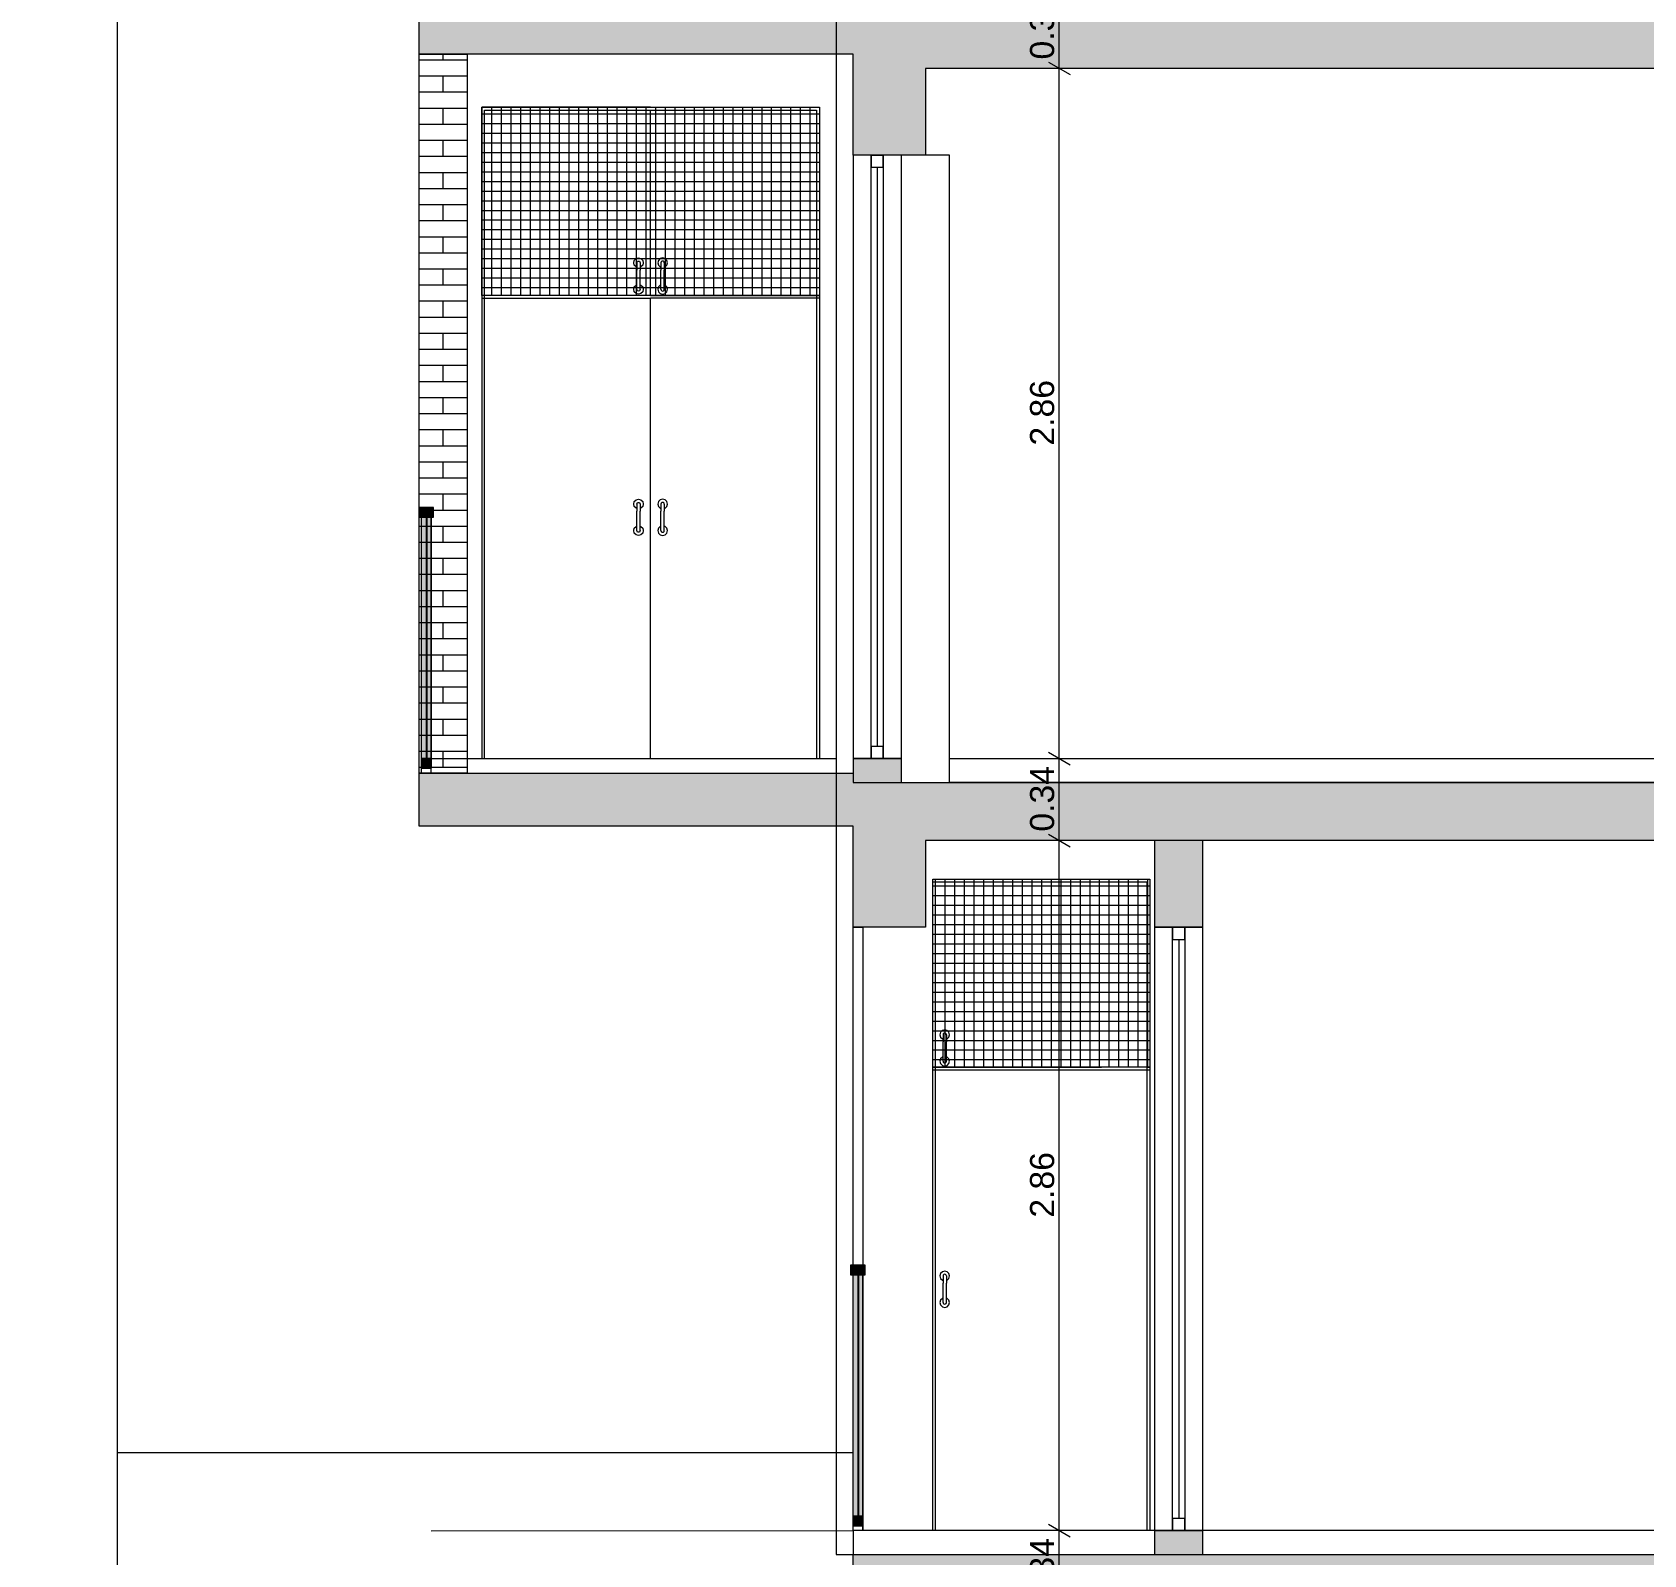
# Model space of a CAD drawing. Header units: millimetres. Extents: x 475206255 to 476720147, y 4620882299 to 4621447368.
# Drawn here: x 475468550 to 475475232, y 4621084701 to 4621091011 of the extents above; entities that cross this region are included whole.
import ezdxf

# ---------------------------------------------------------------- set-up
doc = ezdxf.new("R2010")
doc.units = ezdxf.units.MM
doc.header["$MEASUREMENT"] = 0
doc.set_wipeout_variables(frame=1)
doc.linetypes.add('Wipeout_Contour', pattern=[1000, 0, -1000])
for name, color, linetype, lineweight in [('2D Drafting - General_Pen_No__250_Pen_No__7', 7, 'Continuous', 0), ('2D Drafting - General_Pen_No__250_Pen_No__7_Pen_No__250', 7, 'Continuous', 0), ('2D Drafting - General_Pen_No__250_Pen_No__7_Pen_No__7', 7, 'Continuous', 0), ('Dimensioning - General_Pen_No__142', 142, 'Continuous', 0), ('gegmebi_Pen_No__7_Pen_No__250', 7, 'Continuous', 0), ('gegmebi_Pen_No__7_Pen_No__7', 7, 'Continuous', 0), ('kar-panjara_Pen_No__7_Pen_No__250', 7, 'Continuous', 0), ('New_2D Drafting - General_Pen_No__1_Pen_No__250', 7, 'Continuous', 0), ('New_2D Drafting - General_Pen_No__250', 7, 'Continuous', 0), ('New_2D Drafting - General_Pen_No__30_Pen_No__9_Pen_No__9_Pen_No__253', 252, 'Continuous', 0), ('New_2D Drafting - General_Pen_No__30_Pen_No__9_Pen_No__9_Pen_No__255', 255, 'Continuous', 0), ('New_2D Drafting - General_Pen_No__30_Pen_No__9_Pen_No__9_Pen_No__4', 7, 'Continuous', 0), ('New_2D Drafting - General_Pen_No__30_Pen_No__9_Pen_No__9_Pen_No__7', 7, 'Continuous', 0), ('New_reg_nak_Pen_No__7', 7, 'Continuous', 0), ('New_Structural - Bearing_Pen_No__1', 1, 'Continuous', 0), ('New_Structural - Bearing_Pen_No__250', 7, 'Continuous', 0), ('New_ნავეთების კონტურები გრგ2_Pen_No__250', 7, 'Continuous', 0), ('Structural - Bearing_Pen_No__250', 7, 'Continuous', 0), ('zoma_Pen_No__142', 142, 'Continuous', 0)]:
    doc.layers.add(name, color=color, linetype=linetype, lineweight=lineweight)
for name, color, linetype in [('Dimensioning - General', 7, 'Continuous'), ('New_2D Drafting - General_Pen_No__30_Pen_No__9_Pen_No__9', 7, 'Continuous'), ('zoma', 7, 'Continuous')]:
    doc.layers.add(name, color=color, linetype=linetype)
doc.layers.add('New_2D Drafting - General_Pen_No__254', color=7, linetype='Continuous', lineweight=0, true_color=0xcccccc)
doc.styles.add('GENERATED_STYLE_2', font='arial.ttf')
doc.linetypes.add('Break', pattern='A,0,[1,9.10.saxli 29.041.Shx,S=15.679026,R=0,X=0,Y=0],-1975.557214,0', length=1975.557214)
doc.dimstyles.new('GENERATED_STYLE__1', dxfattribs={"dimtxt": 100, "dimasz": 68.640772, "dimexe": 0.18, "dimexo": 0.0625, "dimgap": 0, "dimtad": 1, "dimlfac": 0.001, "dimzin": 0, "dimdsep": 46, "dimtxsty": 'GENERATED_STYLE_2', "dimblk": 'ARROWHEAD_2', "dimblk1": 'ARROWHEAD_2', "dimblk2": 'ARROWHEAD_2', "dimcen": 0.09, "dimse1": 1, "dimse2": 1, "dimclrd": 142, "dimclre": 142, "dimclrt": 142, "dimadec": 0, "dimazin": 0, "dimtfac": 1, "dimtdec": 4, "dimtmove": 0, "dimatfit": 3, "dimfxl": 1, "dimtolj": 1, "dimtzin": 0, "dimarcsym": 0})
doc.dimstyles.new('GENERATED_STYLE__3', dxfattribs={"dimtxt": 200, "dimasz": 64.421331, "dimexe": 0.18, "dimexo": 3, "dimgap": 0, "dimtad": 1, "dimtih": 1, "dimtoh": 1, "dimlfac": 0.001, "dimzin": 0, "dimdsep": 46, "dimtxsty": 'GENERATED_STYLE_2', "dimblk": 'ARROWHEAD_2', "dimblk1": 'ARROWHEAD_2', "dimblk2": 'ARROWHEAD_2', "dimcen": 0.09, "dimclrd": 142, "dimclre": 142, "dimclrt": 142, "dimadec": 0, "dimazin": 0, "dimtfac": 1, "dimtdec": 4, "dimtmove": 0, "dimatfit": 3, "dimfxl": 1, "dimtolj": 1, "dimtzin": 0, "dimarcsym": 0})
pattern_1 = [(0, (475826095.757, 4621095193.19), (0, 40), []), (90, (475826095.757, 4621095193.19), (-40, 0), [])]

# ---------------------------------------------------------------- blocks, each defined once
blk = doc.blocks.new('*D328', base_point=(475826095.8, 4621095193.2))
at = {"layer": 'Dimensioning - General_Pen_No__142', "color": 142, "linetype": 'Continuous', "lineweight": 0, "transparency": 16777216}
for p, q in [((475472763.3, 4621084827.8), (475472853.6, 4621084775.7)), ((475472808.4, 4621084461.7), (475472808.4, 4621084801.8)), ((475472763.3, 4621084487.7), (475472853.6, 4621084435.6))]:
    blk.add_line(p, q, dxfattribs=at)
at = {"layer": 'Dimensioning - General_Pen_No__142', "color": 142, "lineweight": 0, "transparency": 16777216, "insert": (475472788.4, 4621084498.3), "char_height": 100, "attachment_point": 7, "rotation": 90, "style": 'GENERATED_STYLE_2'}
blk.add_mtext('\\A1;{\\pql;\\fArial|b0|i0|c204|p0;\\W1.000000;0.34}', dxfattribs=at)
blk = doc.blocks.new('ARROWHEAD_2')
at = {"color": 0, "linetype": 'Continuous', "lineweight": 0}
for p, q in [((0, 0), (-1, 0)), ((-0.378, -0.655), (0.378, 0.655))]:
    blk.add_line(p, q, dxfattribs=at)
blk = doc.blocks.new('*D329', base_point=(475826095.8, 4621095193.2))
at = {"layer": 'Dimensioning - General_Pen_No__142', "color": 142, "linetype": 'Continuous', "lineweight": 0, "transparency": 16777216}
for p, q in [((475472763.3, 4621087687.7), (475472853.6, 4621087635.6)), ((475472808.4, 4621084801.8), (475472808.4, 4621087661.7)), ((475472763.3, 4621084827.8), (475472853.6, 4621084775.7))]:
    blk.add_line(p, q, dxfattribs=at)
at = {"layer": 'Dimensioning - General_Pen_No__142', "color": 142, "lineweight": 0, "transparency": 16777216, "insert": (475472788.4, 4621086098.3), "char_height": 100, "attachment_point": 7, "rotation": 90, "style": 'GENERATED_STYLE_2'}
blk.add_mtext('\\A1;{\\pql;\\fArial|b0|i0|c204|p0;\\W1.000000;2.86}', dxfattribs=at)
blk = doc.blocks.new('*D330', base_point=(475826095.8, 4621095193.2))
at = {"layer": 'Dimensioning - General_Pen_No__142', "color": 142, "linetype": 'Continuous', "lineweight": 0, "transparency": 16777216}
for p, q in [((475472763.3, 4621088027.8), (475472853.6, 4621087975.7)), ((475472808.4, 4621087661.7), (475472808.4, 4621088001.8)), ((475472763.3, 4621087687.7), (475472853.6, 4621087635.6))]:
    blk.add_line(p, q, dxfattribs=at)
at = {"layer": 'Dimensioning - General_Pen_No__142', "color": 142, "lineweight": 0, "transparency": 16777216, "insert": (475472788.4, 4621087698.3), "char_height": 100, "attachment_point": 7, "rotation": 90, "style": 'GENERATED_STYLE_2'}
blk.add_mtext('\\A1;{\\pql;\\fArial|b0|i0|c204|p0;\\W1.000000;0.34}', dxfattribs=at)
blk = doc.blocks.new('*D331', base_point=(475826095.8, 4621095193.2))
at = {"layer": 'Dimensioning - General_Pen_No__142', "color": 142, "linetype": 'Continuous', "lineweight": 0, "transparency": 16777216}
for p, q in [((475472763.3, 4621090887.7), (475472853.6, 4621090835.6)), ((475472808.4, 4621088001.8), (475472808.4, 4621090861.7)), ((475472763.3, 4621088027.8), (475472853.6, 4621087975.7))]:
    blk.add_line(p, q, dxfattribs=at)
at = {"layer": 'Dimensioning - General_Pen_No__142', "color": 142, "lineweight": 0, "transparency": 16777216, "insert": (475472788.4, 4621089298.3), "char_height": 100, "attachment_point": 7, "rotation": 90, "style": 'GENERATED_STYLE_2'}
blk.add_mtext('\\A1;{\\pql;\\fArial|b0|i0|c204|p0;\\W1.000000;2.86}', dxfattribs=at)
blk = doc.blocks.new('*D332', base_point=(475826095.8, 4621095193.2))
at = {"layer": 'Dimensioning - General_Pen_No__142', "color": 142, "linetype": 'Continuous', "lineweight": 0, "transparency": 16777216}
for p, q in [((475472763.3, 4621091227.8), (475472853.6, 4621091175.7)), ((475472808.4, 4621090861.7), (475472808.4, 4621091201.8)), ((475472763.3, 4621090887.7), (475472853.6, 4621090835.6))]:
    blk.add_line(p, q, dxfattribs=at)
at = {"layer": 'Dimensioning - General_Pen_No__142', "color": 142, "lineweight": 0, "transparency": 16777216, "insert": (475472788.4, 4621090898.3), "char_height": 100, "attachment_point": 7, "rotation": 90, "style": 'GENERATED_STYLE_2'}
blk.add_mtext('\\A1;{\\pql;\\fArial|b0|i0|c204|p0;\\W1.000000;0.34}', dxfattribs=at)
blk = doc.blocks.new('*D1582', base_point=(475826095.8, 4621095193.2))
at = {"layer": 'zoma_Pen_No__142', "color": 142, "linetype": 'Continuous', "lineweight": 0, "transparency": 16777216}
for p, q in [((475464036.2, 4621038370.2), (475463987.3, 4621038285.5)), ((475464011.7, 4621038264.3), (475464011.7, 4621038391.4)), ((475470536.2, 4621038370.2), (475470487.3, 4621038285.5)), ((475470511.7, 4621038264.3), (475470511.7, 4621038391.4)), ((475464011.7, 4621038327.9), (475470511.7, 4621038327.9))]:
    blk.add_line(p, q, dxfattribs=at)
at = {"layer": 'zoma_Pen_No__142', "color": 142, "lineweight": 0, "transparency": 16777216, "char_height": 200, "attachment_point": 7, "style": 'GENERATED_STYLE_2'}
for s, insert in [('\\A1;{\\pql;\\fArial|b0|i0|c204|p0;\\W1.000000;6.50}', (475466994.8, 4621038367.9)), ('\\A1;{\\pql;\\fArial|b0|i0|c204|p0;\\W1.000000;0.40}', (475469953.4, 4621038367.9))]:
    blk.add_mtext(s, dxfattribs=dict(at, insert=insert))
blk = doc.blocks.new('*D1583', base_point=(475826095.8, 4621095193.2))
at = {"layer": 'zoma_Pen_No__142', "color": 142, "linetype": 'Continuous', "lineweight": 0, "transparency": 16777216}
for p, q in [((475470536.2, 4621038370.2), (475470487.3, 4621038285.5)), ((475470511.7, 4621038264.3), (475470511.7, 4621038391.4)), ((475470936.2, 4621038370.2), (475470887.3, 4621038285.5)), ((475470911.7, 4621038264.3), (475470911.7, 4621038391.4)), ((475470511.7, 4621038327.9), (475470911.7, 4621038327.9))]:
    blk.add_line(p, q, dxfattribs=at)
blk = doc.blocks.new('*D1584', base_point=(475826095.8, 4621095193.2))
at = {"layer": 'zoma_Pen_No__142', "color": 142, "linetype": 'Continuous', "lineweight": 0, "transparency": 16777216}
for p, q in [((475470936.2, 4621038370.2), (475470887.3, 4621038285.5)), ((475470911.7, 4621038264.3), (475470911.7, 4621038391.4)), ((475477036.2, 4621038370.2), (475476987.3, 4621038285.5)), ((475477011.7, 4621038264.3), (475477011.7, 4621038391.4)), ((475470911.7, 4621038327.9), (475477011.7, 4621038327.9))]:
    blk.add_line(p, q, dxfattribs=at)
at = {"layer": 'zoma_Pen_No__142', "color": 142, "lineweight": 0, "transparency": 16777216, "char_height": 200, "attachment_point": 7, "style": 'GENERATED_STYLE_2'}
for s, insert in [('\\A1;{\\pql;\\fArial|b0|i0|c204|p0;\\W1.000000;6.10}', (475473694.8, 4621038367.9)), ('\\A1;{\\pql;\\fArial|b0|i0|c204|p0;\\W1.000000;0.40}', (475476453.4, 4621038367.9))]:
    blk.add_mtext(s, dxfattribs=dict(at, insert=insert))

msp = doc.modelspace()

# ---------------------------------------------------------------- hatches: boundary and pattern name
at = {"layer": '2D Drafting - General_Pen_No__250_Pen_No__7', "linetype": 'Continuous', "lineweight": 0}
msp.add_hatch(color=7, dxfattribs=at).paths.add_polyline_path([(475471953.525, 4621084520.877), (475471953.565, 4621084701.757), (475481713.403, 4621084701.757), (475481713.403, 4621084461.663), (475472253.215, 4621084461.663), (475472253.215, 4621084101.757), (475471953.465, 4621084101.757)])
at = {"layer": '2D Drafting - General_Pen_No__250_Pen_No__7_Pen_No__7', "linetype": 'Continuous', "lineweight": 0}
for points in [[(475471953.478, 4621088001.757), (475471953.478, 4621087901.757), (475472153.727, 4621087901.757), (475472153.727, 4621088001.757)], [(475473203.23, 4621087661.663), (475473203.23, 4621087301.756), (475473403.479, 4621087301.756), (475473403.479, 4621087661.663)], [(475473203.23, 4621084801.757), (475473203.23, 4621084701.757), (475473403.479, 4621084701.757), (475473403.479, 4621084801.757)]]:
    msp.add_hatch(color=7, dxfattribs=at).paths.add_polyline_path(points)
at = {"layer": 'New_2D Drafting - General_Pen_No__254', "linetype": 'Continuous', "lineweight": 0, "true_color": 0xcccccc}
h = msp.add_hatch(dxfattribs=at)
h.set_pattern_fill('GRID_100X100', color=254, style=0, pattern_type=2)
h.set_pattern_definition(pattern_1)
h.paths.add_polyline_path([(475471813.72, 4621089920.875), (475470413.72, 4621089920.875), (475470413.72, 4621090700.875), (475471813.72, 4621090700.875)])
h = msp.add_hatch(dxfattribs=at)
h.set_pattern_fill('GRID_100X100', color=254, style=0, pattern_type=2)
h.set_pattern_definition(pattern_1)
h.paths.add_polyline_path([(475473183.479, 4621086721.647), (475472283.48, 4621086721.647), (475472283.48, 4621087501.647), (475473183.479, 4621087501.647)])
at = {"layer": 'New_2D Drafting - General_Pen_No__30_Pen_No__9_Pen_No__9_Pen_No__255', "linetype": 'Continuous', "lineweight": 0}
msp.add_hatch(color=255, dxfattribs=at).paths.add_polyline_path([(475471953.379, 4621085861.757), (475471993.379, 4621085861.757), (475471993.379, 4621084861.756), (475471953.379, 4621084861.756)])
at = {"layer": 'New_2D Drafting - General_Pen_No__30_Pen_No__9_Pen_No__9_Pen_No__4', "linetype": 'Continuous', "lineweight": 0}
for points in [[(475471943.379, 4621085861.757), (475472003.379, 4621085861.757), (475472003.379, 4621085901.757), (475471975.379, 4621085901.757), (475471973.379, 4621085901.757), (475471943.379, 4621085901.757)], [(475471953.379, 4621084821.756), (475471993.379, 4621084821.756), (475471993.379, 4621084861.756), (475471975.379, 4621084861.756), (475471973.379, 4621084861.756), (475471953.379, 4621084861.756)]]:
    msp.add_hatch(color=7, dxfattribs=at).paths.add_polyline_path(points)

# ---------------------------------------------------------------- linework, layer by layer
at = {"layer": '2D Drafting - General_Pen_No__250_Pen_No__7', "color": 7, "linetype": 'Continuous', "lineweight": 0, "flags": 128}
msp.add_lwpolyline([(475471953.525, 4621084520.877), (475471953.565, 4621084701.757), (475481713.403, 4621084701.757), (475481713.403, 4621084461.663), (475472253.215, 4621084461.663), (475472253.215, 4621084101.757), (475471953.465, 4621084101.757)], close=True, dxfattribs=at)
at = {"layer": '2D Drafting - General_Pen_No__250_Pen_No__7_Pen_No__250', "color": 7, "linetype": 'Continuous', "lineweight": 0, "flags": 128}
for points in [[(475471953.478, 4621088001.757), (475471953.478, 4621087901.757), (475472153.727, 4621087901.757), (475472153.727, 4621088001.757)], [(475473203.23, 4621087661.663), (475473203.23, 4621087301.756), (475473403.479, 4621087301.756), (475473403.479, 4621087661.663)], [(475473203.23, 4621084801.757), (475473203.23, 4621084701.757), (475473403.479, 4621084701.757), (475473403.479, 4621084801.757)]]:
    msp.add_lwpolyline(points, close=True, dxfattribs=at)
at = {"layer": 'gegmebi_Pen_No__7_Pen_No__250', "color": 7, "linetype": 'Continuous', "lineweight": 0, "flags": 128}
for points in [[(475472028.727, 4621090501.756), (475472078.727, 4621090501.756), (475472078.727, 4621088001.757), (475472028.727, 4621088001.757)], [(475472028.727, 4621090451.756), (475472078.727, 4621090451.756), (475472078.727, 4621090501.756), (475472028.727, 4621090501.756)], [(475472028.727, 4621088001.757), (475472078.727, 4621088001.757), (475472078.727, 4621088051.595), (475472028.727, 4621088051.595)], [(475479353.128, 4621087901.757), (475472353.478, 4621087901.757), (475472353.478, 4621088001.757), (475479353.128, 4621088001.757)], [(475473278.479, 4621087301.756), (475473328.479, 4621087301.756), (475473328.479, 4621084801.757), (475473278.479, 4621084801.757)], [(475473278.479, 4621087251.756), (475473328.479, 4621087251.756), (475473328.479, 4621087301.756), (475473278.479, 4621087301.756)], [(475473278.479, 4621084801.757), (475473328.479, 4621084801.757), (475473328.479, 4621084851.595), (475473278.479, 4621084851.595)], [(475471953.379, 4621084701.625), (475479353.478, 4621084701.625), (475479353.478, 4621084801.757), (475471953.379, 4621084801.757)]]:
    msp.add_lwpolyline(points, close=True, dxfattribs=at)
at = {"layer": 'gegmebi_Pen_No__7_Pen_No__7', "color": 7, "linetype": 'Continuous', "lineweight": 0}
for p, q in [((475472053.727, 4621090451.756), (475472053.727, 4621088051.595)), ((475473303.479, 4621087251.756), (475473303.479, 4621084851.595))]:
    msp.add_line(p, q, dxfattribs=at)
at = {"layer": 'kar-panjara_Pen_No__7_Pen_No__250', "color": 7, "linetype": 'Continuous', "lineweight": 0, "flags": 128}
for points in [[(475471953.478, 4621090501.756), (475471953.478, 4621087901.757), (475472353.478, 4621087901.757), (475472353.478, 4621090501.756)], [(475472153.727, 4621090501.756), (475471953.727, 4621090501.756), (475471953.727, 4621088001.757), (475472153.727, 4621088001.757)], [(475473403.479, 4621087301.756), (475473203.479, 4621087301.756), (475473203.479, 4621084801.757), (475473403.479, 4621084801.757)]]:
    msp.add_lwpolyline(points, close=True, dxfattribs=at)
at = {"layer": 'New_2D Drafting - General_Pen_No__1_Pen_No__250', "color": 7, "linetype": 'Continuous', "lineweight": 0}
msp.add_line((475470203.72, 4621084800.985), (475471953.379, 4621084801.756), dxfattribs=at)
at = {"layer": 'New_2D Drafting - General_Pen_No__250', "color": 7, "linetype": 'Continuous', "lineweight": 0, "flags": 128}
for points in [[(475471813.72, 4621089920.875), (475470413.72, 4621089920.875), (475470413.72, 4621090700.875), (475471813.72, 4621090700.875)], [(475473183.479, 4621086721.647), (475472283.48, 4621086721.647), (475472283.48, 4621087501.647), (475473183.479, 4621087501.647)]]:
    msp.add_lwpolyline(points, close=True, dxfattribs=at)
at = {"layer": 'New_2D Drafting - General_Pen_No__30_Pen_No__9_Pen_No__9_Pen_No__7', "color": 7, "linetype": 'Continuous', "lineweight": 0, "flags": 128}
for points in [[(475471943.379, 4621085861.757), (475472003.379, 4621085861.757), (475472003.379, 4621085901.757), (475471975.379, 4621085901.757), (475471973.379, 4621085901.757), (475471943.379, 4621085901.757)], [(475471953.379, 4621085861.757), (475471993.379, 4621085861.757), (475471993.379, 4621084861.756), (475471953.379, 4621084861.756)], [(475471953.379, 4621084821.756), (475471993.379, 4621084821.756), (475471993.379, 4621084861.756), (475471975.379, 4621084861.756), (475471973.379, 4621084861.756), (475471953.379, 4621084861.756)]]:
    msp.add_lwpolyline(points, close=True, dxfattribs=at)
at = {"layer": 'New_reg_nak_Pen_No__7', "color": 7, "linetype": 'Continuous', "lineweight": 0, "flags": 128}
msp.add_lwpolyline([(475471953.478, 4621098001.325), (475471883.206, 4621098001.323), (475471883.233, 4621091202.756), (475471883.378, 4621091202.756), (475471883.452, 4621084701.755), (475471953.38, 4621084701.757)], dxfattribs=at)
at = {"layer": 'New_Structural - Bearing_Pen_No__1', "color": 1, "linetype": 'Continuous', "lineweight": 0}
msp.add_line((475468901.598, 4621102188.545), (475468901.598, 4621075457.219), dxfattribs=at)
at = {"layer": 'New_Structural - Bearing_Pen_No__1', "color": 1, "linetype": 'Break', "lineweight": 0}
msp.add_line((475468901.598, 4621085125.661), (475471953.378, 4621085125.661), dxfattribs=at)
at = {"layer": 'New_Structural - Bearing_Pen_No__250', "color": 7, "linetype": 'Continuous', "lineweight": 0}
for p, q in [((475471113.72, 4621090700.875), (475470413.72, 4621090700.875)), ((475470413.72, 4621090700.875), (475470413.72, 4621089920.875)), ((475470425.72, 4621090688.875), (475471801.72, 4621090688.875)), ((475470425.72, 4621089920.875), (475470425.72, 4621090688.875)), ((475471113.72, 4621090700.875), (475471813.72, 4621090700.875)), ((475471113.72, 4621089920.875), (475471113.72, 4621090688.875)), ((475471801.72, 4621090688.875), (475471801.72, 4621089920.875)), ((475471813.72, 4621090700.875), (475471813.72, 4621089920.875)), ((475471043.72, 4621090055.875), (475471046.4, 4621090065.875)), ((475471046.4, 4621090045.875), (475471043.72, 4621090055.875)), ((475471046.4, 4621090065.875), (475471053.72, 4621090073.196)), ((475471053.72, 4621090038.555), (475471046.4, 4621090045.875)), ((475471053.72, 4621090073.196), (475471063.72, 4621090075.875)), ((475471056.72, 4621090037.751), (475471053.72, 4621090038.555)), ((475471056.72, 4621090055.875), (475471057.658, 4621090059.375)), ((475471056.72, 4621090055.875), (475471056.72, 4621090051.856)), ((475471056.72, 4621090051.856), (475471056.72, 4621090040.875)), ((475471056.72, 4621090040.875), (475471056.72, 4621090025.875)), ((475471056.72, 4621089975.875), (475471056.72, 4621090025.875)), ((475471057.658, 4621090059.375), (475471060.22, 4621090061.937)), ((475471060.22, 4621090061.937), (475471063.72, 4621090062.875)), ((475471063.72, 4621090075.875), (475471073.72, 4621090073.196)), ((475471063.72, 4621090062.875), (475471067.22, 4621090061.937)), ((475471067.22, 4621090061.937), (475471069.782, 4621090059.375)), ((475471069.782, 4621090059.375), (475471070.72, 4621090055.875)), ((475471070.72, 4621090055.875), (475471070.72, 4621090051.856)), ((475471070.72, 4621090051.856), (475471070.72, 4621090040.875)), ((475471070.72, 4621090040.875), (475471070.72, 4621090025.875)), ((475471073.72, 4621090038.555), (475471070.72, 4621090037.751)), ((475471070.72, 4621089975.875), (475471070.72, 4621090025.875)), ((475471073.72, 4621090073.196), (475471081.041, 4621090065.875)), ((475471081.041, 4621090045.875), (475471073.72, 4621090038.555)), ((475471081.041, 4621090065.875), (475471083.72, 4621090055.875)), ((475471083.72, 4621090055.875), (475471081.041, 4621090045.875)), ((475471146.4, 4621090065.875), (475471143.72, 4621090055.875)), ((475471143.72, 4621090055.875), (475471146.4, 4621090045.875)), ((475471153.72, 4621090073.196), (475471146.4, 4621090065.875)), ((475471146.4, 4621090045.875), (475471153.72, 4621090038.555)), ((475471163.72, 4621090075.875), (475471153.72, 4621090073.196)), ((475471153.72, 4621090038.555), (475471156.72, 4621090037.751)), ((475471157.658, 4621090059.375), (475471156.72, 4621090055.875)), ((475471156.72, 4621090055.875), (475471156.72, 4621090051.856)), ((475471156.72, 4621090051.856), (475471156.72, 4621090040.875)), ((475471156.72, 4621090040.875), (475471156.72, 4621090025.875)), ((475471156.72, 4621089975.875), (475471156.72, 4621090025.875)), ((475471160.22, 4621090061.937), (475471157.658, 4621090059.375)), ((475471163.72, 4621090062.875), (475471160.22, 4621090061.937)), ((475471173.72, 4621090073.196), (475471163.72, 4621090075.875)), ((475471167.22, 4621090061.937), (475471163.72, 4621090062.875)), ((475471169.782, 4621090059.375), (475471167.22, 4621090061.937)), ((475471170.72, 4621090055.875), (475471169.782, 4621090059.375)), ((475471170.72, 4621090055.875), (475471170.72, 4621090051.856)), ((475471170.72, 4621090051.856), (475471170.72, 4621090040.875)), ((475471170.72, 4621090040.875), (475471170.72, 4621090025.875)), ((475471170.72, 4621090037.751), (475471173.72, 4621090038.555)), ((475471170.72, 4621089975.875), (475471170.72, 4621090025.875)), ((475471181.041, 4621090065.875), (475471173.72, 4621090073.196)), ((475471173.72, 4621090038.555), (475471181.041, 4621090045.875)), ((475471183.72, 4621090055.875), (475471181.041, 4621090065.875)), ((475471181.041, 4621090045.875), (475471183.72, 4621090055.875)), ((475471043.72, 4621089945.875), (475471046.4, 4621089955.875)), ((475471046.4, 4621089955.875), (475471053.72, 4621089963.196)), ((475471053.72, 4621089963.196), (475471056.72, 4621089963.999)), ((475471056.72, 4621089960.875), (475471056.72, 4621089975.875)), ((475471056.72, 4621089949.894), (475471056.72, 4621089960.875)), ((475471056.72, 4621089945.875), (475471056.72, 4621089949.894)), ((475471070.72, 4621089960.875), (475471070.72, 4621089975.875)), ((475471070.72, 4621089963.999), (475471073.72, 4621089963.196)), ((475471070.72, 4621089949.894), (475471070.72, 4621089960.875)), ((475471070.72, 4621089945.875), (475471070.72, 4621089949.894)), ((475471073.72, 4621089963.196), (475471081.041, 4621089955.875)), ((475471081.041, 4621089955.875), (475471083.72, 4621089945.875)), ((475471146.4, 4621089955.875), (475471143.72, 4621089945.875)), ((475471153.72, 4621089963.196), (475471146.4, 4621089955.875)), ((475471156.72, 4621089963.999), (475471153.72, 4621089963.196)), ((475471156.72, 4621089960.875), (475471156.72, 4621089975.875)), ((475471156.72, 4621089949.894), (475471156.72, 4621089960.875)), ((475471156.72, 4621089945.875), (475471156.72, 4621089949.894)), ((475471170.72, 4621089960.875), (475471170.72, 4621089975.875)), ((475471173.72, 4621089963.196), (475471170.72, 4621089963.999)), ((475471170.72, 4621089949.894), (475471170.72, 4621089960.875)), ((475471170.72, 4621089945.875), (475471170.72, 4621089949.894)), ((475471181.041, 4621089955.875), (475471173.72, 4621089963.196)), ((475471183.72, 4621089945.875), (475471181.041, 4621089955.875)), ((475471113.72, 4621089920.875), (475470413.72, 4621089920.875)), ((475470413.72, 4621089920.875), (475470413.72, 4621088000.875)), ((475470413.72, 4621089908.875), (475471113.72, 4621089908.875)), ((475470425.72, 4621088000.875), (475470425.72, 4621089920.875)), ((475471046.4, 4621089935.875), (475471043.72, 4621089945.875)), ((475471053.72, 4621089928.555), (475471046.4, 4621089935.875)), ((475471063.72, 4621089925.875), (475471053.72, 4621089928.555)), ((475471057.658, 4621089942.375), (475471056.72, 4621089945.875)), ((475471060.22, 4621089939.813), (475471057.658, 4621089942.375)), ((475471063.72, 4621089938.875), (475471060.22, 4621089939.813)), ((475471067.22, 4621089939.813), (475471063.72, 4621089938.875)), ((475471073.72, 4621089928.555), (475471063.72, 4621089925.875)), ((475471069.782, 4621089942.375), (475471067.22, 4621089939.813)), ((475471070.72, 4621089945.875), (475471069.782, 4621089942.375)), ((475471081.041, 4621089935.875), (475471073.72, 4621089928.555)), ((475471083.72, 4621089945.875), (475471081.041, 4621089935.875)), ((475471113.72, 4621089920.875), (475471813.72, 4621089920.875)), ((475471113.72, 4621088000.875), (475471113.72, 4621089908.875)), ((475471813.72, 4621089908.875), (475471113.72, 4621089908.875)), ((475471143.72, 4621089945.875), (475471146.4, 4621089935.875)), ((475471146.4, 4621089935.875), (475471153.72, 4621089928.555)), ((475471153.72, 4621089928.555), (475471163.72, 4621089925.875)), ((475471156.72, 4621089945.875), (475471157.658, 4621089942.375)), ((475471157.658, 4621089942.375), (475471160.22, 4621089939.813)), ((475471160.22, 4621089939.813), (475471163.72, 4621089938.875)), ((475471163.72, 4621089938.875), (475471167.22, 4621089939.813)), ((475471163.72, 4621089925.875), (475471173.72, 4621089928.555)), ((475471167.22, 4621089939.813), (475471169.782, 4621089942.375)), ((475471169.782, 4621089942.375), (475471170.72, 4621089945.875)), ((475471173.72, 4621089928.555), (475471181.041, 4621089935.875)), ((475471181.041, 4621089935.875), (475471183.72, 4621089945.875)), ((475471801.72, 4621089920.875), (475471801.72, 4621088000.875)), ((475471801.72, 4621089920.875), (475471813.72, 4621089920.875)), ((475471813.72, 4621089920.875), (475471813.72, 4621088000.875)), ((475471043.72, 4621089055.875), (475471046.4, 4621089065.875)), ((475471046.4, 4621089045.875), (475471043.72, 4621089055.875)), ((475471046.4, 4621089065.875), (475471053.72, 4621089073.196)), ((475471053.72, 4621089038.555), (475471046.4, 4621089045.875)), ((475471053.72, 4621089073.196), (475471063.72, 4621089075.875)), ((475471056.72, 4621089037.751), (475471053.72, 4621089038.555)), ((475471056.72, 4621089055.875), (475471057.658, 4621089059.375)), ((475471056.72, 4621089055.875), (475471056.72, 4621089051.856)), ((475471056.72, 4621089051.856), (475471056.72, 4621089040.875)), ((475471056.72, 4621089040.875), (475471056.72, 4621089025.875)), ((475471056.72, 4621088975.875), (475471056.72, 4621089025.875)), ((475471057.658, 4621089059.375), (475471060.22, 4621089061.937)), ((475471060.22, 4621089061.937), (475471063.72, 4621089062.875)), ((475471063.72, 4621089075.875), (475471073.72, 4621089073.196)), ((475471063.72, 4621089062.875), (475471067.22, 4621089061.937)), ((475471067.22, 4621089061.937), (475471069.782, 4621089059.375)), ((475471069.782, 4621089059.375), (475471070.72, 4621089055.875)), ((475471070.72, 4621089055.875), (475471070.72, 4621089051.856)), ((475471070.72, 4621089051.856), (475471070.72, 4621089040.875)), ((475471070.72, 4621089040.875), (475471070.72, 4621089025.875)), ((475471073.72, 4621089038.555), (475471070.72, 4621089037.751)), ((475471070.72, 4621088975.875), (475471070.72, 4621089025.875)), ((475471073.72, 4621089073.196), (475471081.041, 4621089065.875)), ((475471081.041, 4621089045.875), (475471073.72, 4621089038.555)), ((475471081.041, 4621089065.875), (475471083.72, 4621089055.875)), ((475471083.72, 4621089055.875), (475471081.041, 4621089045.875)), ((475471146.4, 4621089065.875), (475471143.72, 4621089055.875)), ((475471143.72, 4621089055.875), (475471146.4, 4621089045.875)), ((475471153.72, 4621089073.196), (475471146.4, 4621089065.875)), ((475471146.4, 4621089045.875), (475471153.72, 4621089038.555)), ((475471163.72, 4621089075.875), (475471153.72, 4621089073.196)), ((475471153.72, 4621089038.555), (475471156.72, 4621089037.751)), ((475471157.658, 4621089059.375), (475471156.72, 4621089055.875)), ((475471156.72, 4621089055.875), (475471156.72, 4621089051.856)), ((475471156.72, 4621089051.856), (475471156.72, 4621089040.875)), ((475471156.72, 4621089040.875), (475471156.72, 4621089025.875)), ((475471156.72, 4621088975.875), (475471156.72, 4621089025.875)), ((475471160.22, 4621089061.937), (475471157.658, 4621089059.375)), ((475471163.72, 4621089062.875), (475471160.22, 4621089061.937)), ((475471173.72, 4621089073.196), (475471163.72, 4621089075.875)), ((475471167.22, 4621089061.937), (475471163.72, 4621089062.875)), ((475471169.782, 4621089059.375), (475471167.22, 4621089061.937)), ((475471170.72, 4621089055.875), (475471169.782, 4621089059.375)), ((475471170.72, 4621089055.875), (475471170.72, 4621089051.856)), ((475471170.72, 4621089051.856), (475471170.72, 4621089040.875)), ((475471170.72, 4621089040.875), (475471170.72, 4621089025.875)), ((475471170.72, 4621089037.751), (475471173.72, 4621089038.555)), ((475471170.72, 4621088975.875), (475471170.72, 4621089025.875)), ((475471181.041, 4621089065.875), (475471173.72, 4621089073.196)), ((475471173.72, 4621089038.555), (475471181.041, 4621089045.875)), ((475471183.72, 4621089055.875), (475471181.041, 4621089065.875)), ((475471181.041, 4621089045.875), (475471183.72, 4621089055.875)), ((475471043.72, 4621088945.875), (475471046.4, 4621088955.875)), ((475471046.4, 4621088935.875), (475471043.72, 4621088945.875)), ((475471046.4, 4621088955.875), (475471053.72, 4621088963.196)), ((475471053.72, 4621088963.196), (475471056.72, 4621088963.999)), ((475471056.72, 4621088960.875), (475471056.72, 4621088975.875)), ((475471056.72, 4621088949.894), (475471056.72, 4621088960.875)), ((475471056.72, 4621088945.875), (475471056.72, 4621088949.894)), ((475471057.658, 4621088942.375), (475471056.72, 4621088945.875)), ((475471070.72, 4621088945.875), (475471069.782, 4621088942.375)), ((475471070.72, 4621088960.875), (475471070.72, 4621088975.875)), ((475471070.72, 4621088963.999), (475471073.72, 4621088963.196)), ((475471070.72, 4621088949.894), (475471070.72, 4621088960.875)), ((475471070.72, 4621088945.875), (475471070.72, 4621088949.894)), ((475471073.72, 4621088963.196), (475471081.041, 4621088955.875)), ((475471081.041, 4621088955.875), (475471083.72, 4621088945.875)), ((475471083.72, 4621088945.875), (475471081.041, 4621088935.875)), ((475471146.4, 4621088955.875), (475471143.72, 4621088945.875)), ((475471143.72, 4621088945.875), (475471146.4, 4621088935.875)), ((475471153.72, 4621088963.196), (475471146.4, 4621088955.875)), ((475471156.72, 4621088963.999), (475471153.72, 4621088963.196)), ((475471156.72, 4621088960.875), (475471156.72, 4621088975.875)), ((475471156.72, 4621088949.894), (475471156.72, 4621088960.875)), ((475471156.72, 4621088945.875), (475471156.72, 4621088949.894)), ((475471156.72, 4621088945.875), (475471157.658, 4621088942.375)), ((475471169.782, 4621088942.375), (475471170.72, 4621088945.875)), ((475471170.72, 4621088960.875), (475471170.72, 4621088975.875)), ((475471173.72, 4621088963.196), (475471170.72, 4621088963.999)), ((475471170.72, 4621088949.894), (475471170.72, 4621088960.875)), ((475471170.72, 4621088945.875), (475471170.72, 4621088949.894)), ((475471181.041, 4621088955.875), (475471173.72, 4621088963.196)), ((475471183.72, 4621088945.875), (475471181.041, 4621088955.875)), ((475471181.041, 4621088935.875), (475471183.72, 4621088945.875)), ((475471053.72, 4621088928.555), (475471046.4, 4621088935.875)), ((475471063.72, 4621088925.875), (475471053.72, 4621088928.555)), ((475471060.22, 4621088939.813), (475471057.658, 4621088942.375)), ((475471063.72, 4621088938.875), (475471060.22, 4621088939.813)), ((475471067.22, 4621088939.813), (475471063.72, 4621088938.875)), ((475471073.72, 4621088928.555), (475471063.72, 4621088925.875)), ((475471069.782, 4621088942.375), (475471067.22, 4621088939.813)), ((475471081.041, 4621088935.875), (475471073.72, 4621088928.555)), ((475471146.4, 4621088935.875), (475471153.72, 4621088928.555)), ((475471153.72, 4621088928.555), (475471163.72, 4621088925.875)), ((475471157.658, 4621088942.375), (475471160.22, 4621088939.813)), ((475471160.22, 4621088939.813), (475471163.72, 4621088938.875)), ((475471163.72, 4621088938.875), (475471167.22, 4621088939.813)), ((475471163.72, 4621088925.875), (475471173.72, 4621088928.555)), ((475471167.22, 4621088939.813), (475471169.782, 4621088942.375)), ((475471173.72, 4621088928.555), (475471181.041, 4621088935.875)), ((475470413.72, 4621088000.875), (475470425.72, 4621088000.875)), ((475471801.72, 4621088000.875), (475471813.72, 4621088000.875)), ((475472283.48, 4621087501.647), (475472983.48, 4621087501.647)), ((475472283.48, 4621084801.757), (475472283.48, 4621087489.647)), ((475472283.48, 4621087489.647), (475473171.479, 4621087489.647)), ((475472295.48, 4621084801.757), (475472295.48, 4621087489.647)), ((475473171.479, 4621087489.647), (475473171.479, 4621086721.647)), ((475473183.479, 4621087501.647), (475473183.479, 4621086721.647)), ((475472333.48, 4621086876.647), (475472323.48, 4621086873.967)), ((475472343.48, 4621086873.967), (475472333.48, 4621086876.647)), ((475472316.159, 4621086866.647), (475472313.48, 4621086856.647)), ((475472313.48, 4621086856.647), (475472316.159, 4621086846.647)), ((475472323.48, 4621086873.967), (475472316.159, 4621086866.647)), ((475472316.159, 4621086846.647), (475472323.48, 4621086839.326)), ((475472323.48, 4621086839.326), (475472326.48, 4621086838.522)), ((475472327.418, 4621086860.147), (475472326.48, 4621086856.647)), ((475472326.48, 4621086856.647), (475472326.48, 4621086852.627)), ((475472326.48, 4621086852.627), (475472326.48, 4621086841.647)), ((475472326.48, 4621086841.647), (475472326.48, 4621086826.647)), ((475472326.48, 4621086776.647), (475472326.48, 4621086826.647)), ((475472329.98, 4621086862.709), (475472327.418, 4621086860.147)), ((475472333.48, 4621086863.647), (475472329.98, 4621086862.709)), ((475472336.98, 4621086862.709), (475472333.48, 4621086863.647)), ((475472339.542, 4621086860.147), (475472336.98, 4621086862.709)), ((475472340.48, 4621086856.647), (475472339.542, 4621086860.147)), ((475472340.48, 4621086856.647), (475472340.48, 4621086852.627)), ((475472340.48, 4621086852.627), (475472340.48, 4621086841.647)), ((475472340.48, 4621086841.647), (475472340.48, 4621086826.647)), ((475472340.48, 4621086838.522), (475472343.48, 4621086839.326)), ((475472340.48, 4621086776.647), (475472340.48, 4621086826.647)), ((475472350.8, 4621086866.647), (475472343.48, 4621086873.967)), ((475472343.48, 4621086839.326), (475472350.8, 4621086846.647)), ((475472353.48, 4621086856.647), (475472350.8, 4621086866.647)), ((475472350.8, 4621086846.647), (475472353.48, 4621086856.647)), ((475472316.159, 4621086756.647), (475472313.48, 4621086746.647)), ((475472313.48, 4621086746.647), (475472316.159, 4621086736.647)), ((475472323.48, 4621086763.967), (475472316.159, 4621086756.647)), ((475472326.48, 4621086764.771), (475472323.48, 4621086763.967)), ((475472326.48, 4621086761.647), (475472326.48, 4621086776.647)), ((475472326.48, 4621086750.666), (475472326.48, 4621086761.647)), ((475472326.48, 4621086746.647), (475472326.48, 4621086750.666)), ((475472326.48, 4621086746.647), (475472327.418, 4621086743.147)), ((475472327.418, 4621086743.147), (475472329.98, 4621086740.585)), ((475472336.98, 4621086740.585), (475472339.542, 4621086743.147)), ((475472339.542, 4621086743.147), (475472340.48, 4621086746.647)), ((475472340.48, 4621086761.647), (475472340.48, 4621086776.647)), ((475472343.48, 4621086763.967), (475472340.48, 4621086764.771)), ((475472340.48, 4621086750.666), (475472340.48, 4621086761.647)), ((475472340.48, 4621086746.647), (475472340.48, 4621086750.666)), ((475472350.8, 4621086756.647), (475472343.48, 4621086763.967)), ((475472353.48, 4621086746.647), (475472350.8, 4621086756.647)), ((475472350.8, 4621086736.647), (475472353.48, 4621086746.647)), ((475472283.48, 4621086721.647), (475472983.48, 4621086721.647)), ((475473183.479, 4621086709.647), (475472283.48, 4621086709.647)), ((475472316.159, 4621086736.647), (475472323.48, 4621086729.326)), ((475472323.48, 4621086729.326), (475472333.48, 4621086726.647)), ((475472329.98, 4621086740.585), (475472333.48, 4621086739.647)), ((475472333.48, 4621086739.647), (475472336.98, 4621086740.585)), ((475472333.48, 4621086726.647), (475472343.48, 4621086729.326)), ((475472343.48, 4621086729.326), (475472350.8, 4621086736.647)), ((475473171.479, 4621086721.647), (475473171.479, 4621084801.647)), ((475473171.479, 4621086721.647), (475473183.479, 4621086721.647)), ((475473183.479, 4621086721.647), (475473183.479, 4621084801.647)), ((475471993.379, 4621085901.757), (475471953.379, 4621085901.757)), ((475472323.48, 4621085873.967), (475472316.159, 4621085866.647)), ((475472333.48, 4621085876.647), (475472323.48, 4621085873.967)), ((475472343.48, 4621085873.967), (475472333.48, 4621085876.647)), ((475472350.8, 4621085866.647), (475472343.48, 4621085873.967)), ((475471973.379, 4621085861.757), (475471973.379, 4621084861.756)), ((475471975.379, 4621085861.757), (475471975.379, 4621084861.756)), ((475472316.159, 4621085866.647), (475472313.48, 4621085856.647)), ((475472313.48, 4621085856.647), (475472316.159, 4621085846.647)), ((475472316.159, 4621085846.647), (475472323.48, 4621085839.326)), ((475472323.48, 4621085839.326), (475472326.48, 4621085838.522)), ((475472327.418, 4621085860.147), (475472326.48, 4621085856.647)), ((475472326.48, 4621085856.647), (475472326.48, 4621085852.627)), ((475472326.48, 4621085852.627), (475472326.48, 4621085841.647)), ((475472326.48, 4621085841.647), (475472326.48, 4621085826.647)), ((475472326.48, 4621085776.647), (475472326.48, 4621085826.647)), ((475472329.98, 4621085862.709), (475472327.418, 4621085860.147)), ((475472333.48, 4621085863.647), (475472329.98, 4621085862.709)), ((475472336.98, 4621085862.709), (475472333.48, 4621085863.647)), ((475472339.542, 4621085860.147), (475472336.98, 4621085862.709)), ((475472340.48, 4621085856.647), (475472339.542, 4621085860.147)), ((475472340.48, 4621085856.647), (475472340.48, 4621085852.627)), ((475472340.48, 4621085852.627), (475472340.48, 4621085841.647)), ((475472340.48, 4621085841.647), (475472340.48, 4621085826.647)), ((475472340.48, 4621085838.522), (475472343.48, 4621085839.326)), ((475472340.48, 4621085776.647), (475472340.48, 4621085826.647)), ((475472343.48, 4621085839.326), (475472350.8, 4621085846.647)), ((475472353.48, 4621085856.647), (475472350.8, 4621085866.647)), ((475472350.8, 4621085846.647), (475472353.48, 4621085856.647)), ((475472316.159, 4621085756.647), (475472313.48, 4621085746.647)), ((475472313.48, 4621085746.647), (475472316.159, 4621085736.647)), ((475472323.48, 4621085763.967), (475472316.159, 4621085756.647)), ((475472326.48, 4621085764.771), (475472323.48, 4621085763.967)), ((475472326.48, 4621085761.647), (475472326.48, 4621085776.647)), ((475472326.48, 4621085750.666), (475472326.48, 4621085761.647)), ((475472326.48, 4621085746.647), (475472326.48, 4621085750.666)), ((475472326.48, 4621085746.647), (475472327.418, 4621085743.147)), ((475472327.418, 4621085743.147), (475472329.98, 4621085740.585)), ((475472329.98, 4621085740.585), (475472333.48, 4621085739.647)), ((475472333.48, 4621085739.647), (475472336.98, 4621085740.585)), ((475472336.98, 4621085740.585), (475472339.542, 4621085743.147)), ((475472339.542, 4621085743.147), (475472340.48, 4621085746.647)), ((475472340.48, 4621085761.647), (475472340.48, 4621085776.647)), ((475472343.48, 4621085763.967), (475472340.48, 4621085764.771)), ((475472340.48, 4621085750.666), (475472340.48, 4621085761.647)), ((475472340.48, 4621085746.647), (475472340.48, 4621085750.666)), ((475472350.8, 4621085756.647), (475472343.48, 4621085763.967)), ((475472353.48, 4621085746.647), (475472350.8, 4621085756.647)), ((475472350.8, 4621085736.647), (475472353.48, 4621085746.647)), ((475472316.159, 4621085736.647), (475472323.48, 4621085729.326)), ((475472323.48, 4621085729.326), (475472333.48, 4621085726.647)), ((475472333.48, 4621085726.647), (475472343.48, 4621085729.326)), ((475472343.48, 4621085729.326), (475472350.8, 4621085736.647)), ((475471953.379, 4621084861.756), (475471953.379, 4621084821.756)), ((475471973.379, 4621084861.756), (475471953.379, 4621084861.756)), ((475471993.379, 4621084821.756), (475471953.379, 4621084821.756)), ((475471993.379, 4621084861.756), (475471975.379, 4621084861.756)), ((475471993.379, 4621084861.756), (475471993.379, 4621084821.756))]:
    msp.add_line(p, q, dxfattribs=at)
at = {"layer": 'New_ნავეთების კონტურები გრგ2_Pen_No__250', "color": 7, "linetype": 'Continuous', "lineweight": 0, "flags": 128}
msp.add_lwpolyline([(475471993.379, 4621084801.756), (475471953.379, 4621084801.756), (475471953.379, 4621087301.757), (475471993.379, 4621087301.757)], close=True, dxfattribs=at)
at = {"layer": 'Structural - Bearing_Pen_No__250', "color": 7, "linetype": 'Continuous', "lineweight": 0}
for p, q in [((475471953.379, 4621084801.756), (475471953.379, 4621085861.757)), ((475471993.379, 4621084801.756), (475471993.379, 4621085861.757))]:
    msp.add_line(p, q, dxfattribs=at)

# ---------------------------------------------------------------- dimensions: what is measured, and where the dimension line sits
at = {"layer": 'Dimensioning - General', "color": 142, "linetype": 'Continuous', "lineweight": 0}
for base, p1, p2, picture, middle in [((475472808.447, 4621091201.757), (475472940.948, 4621090861.663), (475472988.265, 4621091201.757), '*D332', (475472738.447, 4621091027.708)), ((475472808.447, 4621090861.663), (475473215.386, 4621088001.757), (475472940.948, 4621090861.663), '*D331', (475472738.447, 4621089427.708)), ((475472808.447, 4621088001.757), (475473281.63, 4621087661.663), (475473215.386, 4621088001.757), '*D330', (475472738.447, 4621087827.708)), ((475472808.447, 4621087661.663), (475473539.852, 4621084801.757), (475473281.63, 4621087661.663), '*D329', (475472738.447, 4621086227.708)), ((475472808.447, 4621084801.757), (475473539.852, 4621084461.663), (475473539.852, 4621084801.757), '*D328', (475472738.447, 4621084627.708))]:
    dim = msp.add_linear_dim(base=base, p1=p1, p2=p2, angle=90, dimstyle='GENERATED_STYLE__1', dxfattribs=at)
    dim.commit()
    dim.dimension.update_dxf_attribs({"geometry": picture, "text_midpoint": middle, "dimtype": 160, "text_rotation": 90})
at = {"layer": 'zoma', "color": 142, "linetype": 'Continuous', "lineweight": 0}
dim = msp.add_linear_dim(base=(475477011.727, 4621038327.867), p1=(475470911.726, 4621105430.468), p2=(475477011.727, 4621090423.907), dimstyle='GENERATED_STYLE__3', dxfattribs=at)
dim.commit()
dim.dimension.update_dxf_attribs({"geometry": '*D1584', "text_midpoint": (475473953.723, 4621038467.867), "dimtype": 160})

# ---------------------------------------------------------------- wipeouts: each hides what was drawn before it
at = {"color": 254, "linetype": 'Wipeout_Contour', "lineweight": 0, "ltscale": 18581943704.85884}
msp.add_wipeout([(475470153.72, 4621090920.877), (475470353.72, 4621090920.877), (475470353.72, 4621087940.947), (475470153.72, 4621087940.947)], dxfattribs=at).dxf.layer = 'New_2D Drafting - General_Pen_No__30_Pen_No__9_Pen_No__9'

# ---------------------------------------------------------------- next in the draw order: hatches: boundary and pattern name
at = {"layer": '2D Drafting - General_Pen_No__250_Pen_No__7', "linetype": 'Continuous', "lineweight": 0}
for points in [[(475470153.72, 4621090920.877), (475470153.72, 4621091140.947), (475471953.727, 4621091140.948), (475471953.727, 4621091101.757), (475481713.403, 4621091101.757), (475481713.403, 4621090861.663), (475472253.215, 4621090861.663), (475472253.215, 4621090501.757), (475471953.465, 4621090501.757), (475471953.525, 4621090920.877), (475471953.051, 4621090920.877), (475471915.259, 4621090920.877)], [(475470153.72, 4621087940.947), (475471953.565, 4621087940.948), (475471953.565, 4621087901.757), (475481713.403, 4621087901.757), (475481713.403, 4621087661.663), (475472253.215, 4621087661.663), (475472253.215, 4621087301.757), (475471953.465, 4621087301.757), (475471953.525, 4621087720.877), (475471953.051, 4621087720.877), (475471915.259, 4621087720.877), (475470153.72, 4621087720.877)]]:
    msp.add_hatch(color=7, dxfattribs=at).paths.add_polyline_path(points)
at = {"layer": 'New_2D Drafting - General_Pen_No__30_Pen_No__9_Pen_No__9_Pen_No__253', "linetype": 'Continuous', "lineweight": 0}
h = msp.add_hatch(dxfattribs=at)
h.set_pattern_fill('BRICK___RUNNING_BOND', color=252, style=0, pattern_type=2)
h.set_pattern_definition([(0, (475470253.72, 4621089430.91), (0, 66.64), []), (90, (475470253.72, 4621089430.9), (-244.8, 0), [66.64, -66.64]), (90, (475470376.12, 4621089497.55), (-244.8, 0), [66.64, -66.64])])
h.paths.add_polyline_path([(475470153.72, 4621090920.877), (475470353.72, 4621090920.877), (475470353.72, 4621087940.947), (475470153.72, 4621087940.947)])
at = {"layer": 'New_2D Drafting - General_Pen_No__30_Pen_No__9_Pen_No__9_Pen_No__255', "linetype": 'Continuous', "lineweight": 0}
msp.add_hatch(color=255, dxfattribs=at).paths.add_polyline_path([(475470163.72, 4621089000.948), (475470203.72, 4621089000.948), (475470203.72, 4621088000.947), (475470163.72, 4621088000.947)])
at = {"layer": 'New_2D Drafting - General_Pen_No__30_Pen_No__9_Pen_No__9_Pen_No__4', "linetype": 'Continuous', "lineweight": 0}
for points in [[(475470153.72, 4621089000.948), (475470213.72, 4621089000.948), (475470213.72, 4621089040.948), (475470185.72, 4621089040.948), (475470183.72, 4621089040.948), (475470153.72, 4621089040.948)], [(475470163.72, 4621087960.947), (475470203.72, 4621087960.947), (475470203.72, 4621088000.947), (475470185.72, 4621088000.947), (475470183.72, 4621088000.947), (475470163.72, 4621088000.947)]]:
    msp.add_hatch(color=7, dxfattribs=at).paths.add_polyline_path(points)

# ---------------------------------------------------------------- next in the draw order: linework, layer by layer
at = {"layer": '2D Drafting - General_Pen_No__250_Pen_No__7', "color": 7, "linetype": 'Continuous', "lineweight": 0, "flags": 128}
for points in [[(475470153.72, 4621090920.877), (475470153.72, 4621091140.947), (475471953.727, 4621091140.948), (475471953.727, 4621091101.757), (475481713.403, 4621091101.757), (475481713.403, 4621090861.663), (475472253.215, 4621090861.663), (475472253.215, 4621090501.757), (475471953.465, 4621090501.757), (475471953.525, 4621090920.877), (475471953.051, 4621090920.877), (475471915.259, 4621090920.877)], [(475470153.72, 4621087940.947), (475471953.565, 4621087940.948), (475471953.565, 4621087901.757), (475481713.403, 4621087901.757), (475481713.403, 4621087661.663), (475472253.215, 4621087661.663), (475472253.215, 4621087301.757), (475471953.465, 4621087301.757), (475471953.525, 4621087720.877), (475471953.051, 4621087720.877), (475471915.259, 4621087720.877), (475470153.72, 4621087720.877)]]:
    msp.add_lwpolyline(points, close=True, dxfattribs=at)
at = {"layer": 'New_2D Drafting - General_Pen_No__1_Pen_No__250', "color": 7, "linetype": 'Continuous', "lineweight": 0}
msp.add_line((475470203.72, 4621088000.985), (475471883.37, 4621088000.985), dxfattribs=at)
at = {"layer": 'New_2D Drafting - General_Pen_No__30_Pen_No__9_Pen_No__9_Pen_No__7', "color": 7, "linetype": 'Continuous', "lineweight": 0, "flags": 128}
for points in [[(475470153.72, 4621090920.877), (475470353.72, 4621090920.877), (475470353.72, 4621087940.947), (475470153.72, 4621087940.947)], [(475470153.72, 4621089000.948), (475470213.72, 4621089000.948), (475470213.72, 4621089040.948), (475470185.72, 4621089040.948), (475470183.72, 4621089040.948), (475470153.72, 4621089040.948)], [(475470163.72, 4621089000.948), (475470203.72, 4621089000.948), (475470203.72, 4621088000.947), (475470163.72, 4621088000.947)], [(475470163.72, 4621087960.947), (475470203.72, 4621087960.947), (475470203.72, 4621088000.947), (475470185.72, 4621088000.947), (475470183.72, 4621088000.947), (475470163.72, 4621088000.947)]]:
    msp.add_lwpolyline(points, close=True, dxfattribs=at)
at = {"layer": 'New_Structural - Bearing_Pen_No__250', "color": 7, "linetype": 'Continuous', "lineweight": 0}
for p, q in [((475470203.72, 4621089040.948), (475470163.72, 4621089040.948)), ((475470183.72, 4621089000.948), (475470183.72, 4621088000.947)), ((475470185.72, 4621089000.948), (475470185.72, 4621088000.947)), ((475470163.72, 4621088000.947), (475470163.72, 4621087960.947)), ((475470183.72, 4621088000.947), (475470163.72, 4621088000.947)), ((475470203.72, 4621087960.947), (475470163.72, 4621087960.947)), ((475470203.72, 4621088000.947), (475470185.72, 4621088000.947)), ((475470203.72, 4621088000.947), (475470203.72, 4621087960.947))]:
    msp.add_line(p, q, dxfattribs=at)
at = {"layer": 'Structural - Bearing_Pen_No__250', "color": 7, "linetype": 'Continuous', "lineweight": 0}
for p, q in [((475470163.72, 4621087940.947), (475470163.72, 4621089000.948)), ((475470203.72, 4621087940.947), (475470203.72, 4621089000.948))]:
    msp.add_line(p, q, dxfattribs=at)

# ---------------------------------------------------------------- next in the draw order: dimensions: what is measured, and where the dimension line sits
at = {"layer": 'zoma', "color": 142, "linetype": 'Continuous', "lineweight": 0}
for base, p1, p2, picture, middle in [((475470511.727, 4621038327.867), (475464011.727, 4621105430.468), (475470511.727, 4621105430.468), '*D1582', (475467253.723, 4621038467.867)), ((475470911.726, 4621038327.867), (475470511.727, 4621105430.468), (475470911.726, 4621105430.468), '*D1583', (475470212.306, 4621038467.867))]:
    dim = msp.add_linear_dim(base=base, p1=p1, p2=p2, dimstyle='GENERATED_STYLE__3', dxfattribs=at)
    dim.commit()
    dim.dimension.update_dxf_attribs({"geometry": picture, "text_midpoint": middle, "dimtype": 160})

doc.saveas('drawing.dxf')
